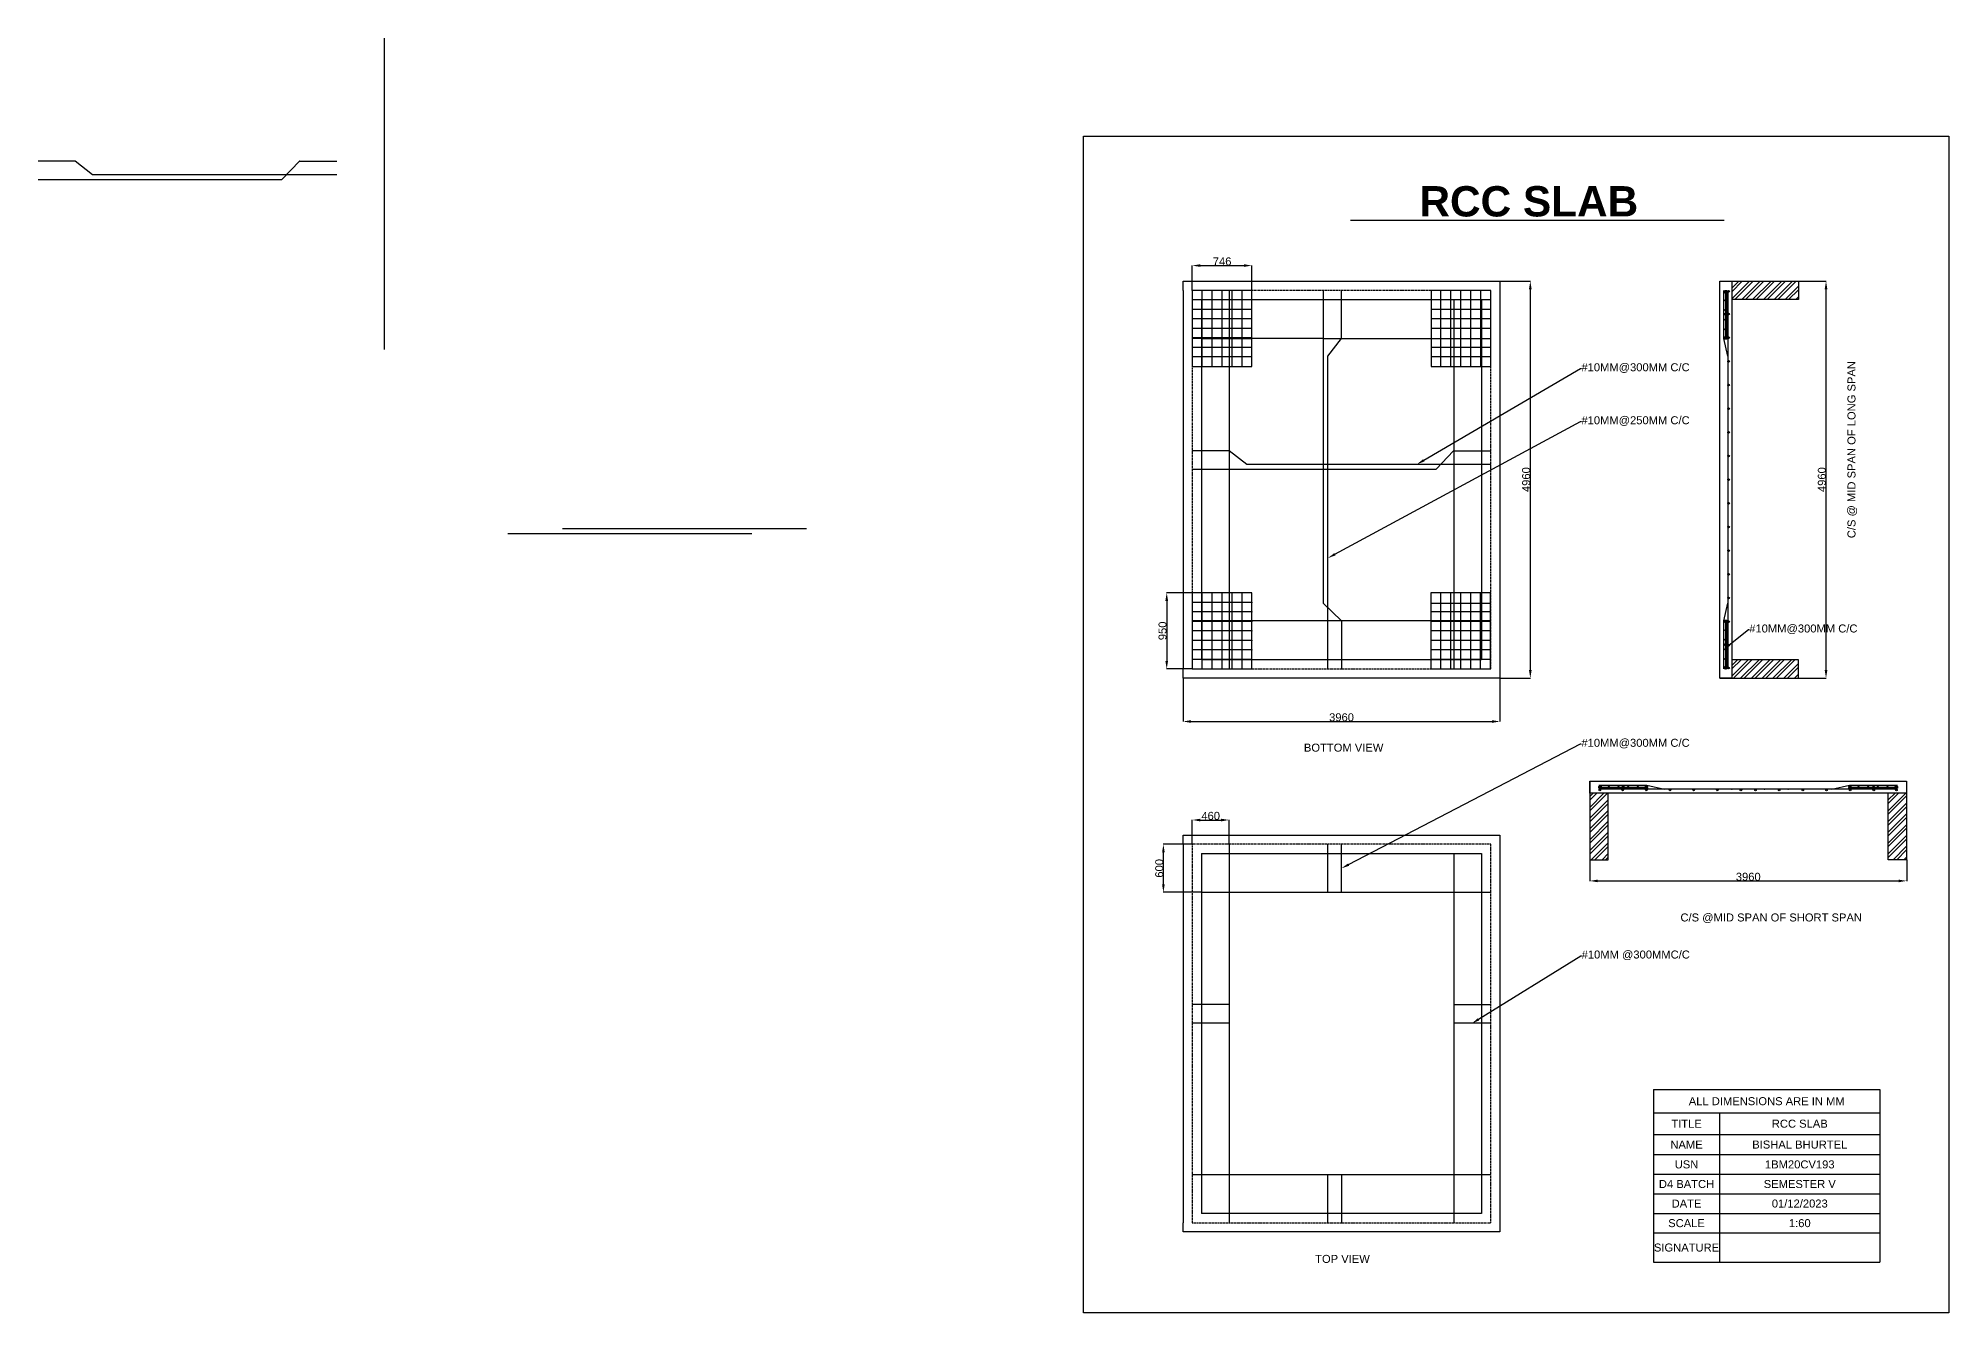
# Model space of a CAD drawing. Header units: millimetres. Extents: x 40145 to 205557, y -151835 to 42548.
# Drawn here: x 72697 to 96570, y 5400 to 21330 of the extents above; entities that cross this region are included whole.
import ezdxf
from ezdxf import colors
from ezdxf.entities.mleader import LeaderData, LeaderLine
from ezdxf.math import Vec2, Vec3

# ---------------------------------------------------------------- set-up
doc = ezdxf.new("R2010")
doc.units = ezdxf.units.MM
doc.linetypes.add('HIDDENX2', pattern=[19.05, 12.7, -6.35])
doc.layers.add('HATC', color=250, linetype='Continuous')
doc.styles.add('Annotative', font='Arial.ttf')
doc.styles.get("Standard").update_dxf_attribs({"font": 'Arial.ttf'})
doc.dimstyles.new('ISO-25', dxfattribs={"dimtxt": 2.5, "dimasz": 100, "dimexe": 1.25, "dimexo": 0.625, "dimtad": 1, "dimtxsty": 'Standard', "dimcen": 2.5, "dimadec": 0, "dimazin": 0, "dimtfac": 1, "dimtmove": 0, "dimatfit": 3, "dimfxl": 0, "dimarcsym": 0})
pattern_1 = [(45, (84867.1, 12447.55), (-67.3519, 67.3519), []), (45, (84912, 12447.55), (-67.3519, 67.3519), [])]

# ---------------------------------------------------------------- blocks, each defined once
blk = doc.blocks.new('*D54')
at = {"color": 0, "lineweight": -2}
for p, q in [((87002, 13332), (87002, 12789)), ((90962, 13332), (90962, 12789)), ((87102, 12790), (90862, 12790))]:
    blk.add_line(p, q, dxfattribs=at)
at = {"color": 0}
for points in [[(87102, 12807), (87102, 12773), (87002, 12790)], [(90862, 12807), (90862, 12773), (90962, 12790)]]:
    blk.add_solid(points, dxfattribs=at)
at = {"layer": 'Defpoints', "color": 0}
for p in [(87002, 13333), (90962, 13333), (90962, 12790)]:
    blk.add_point(p, dxfattribs=at)
at = {"color": 0, "insert": (88982, 12842), "char_height": 100, "attachment_point": 5}
blk.add_mtext('3960', dxfattribs=at)
blk = doc.blocks.new('*D55')
at = {"color": 0, "lineweight": -2}
for p, q in [((90963, 18293), (91342, 18293)), ((91341, 18193), (91341, 13433)), ((90963, 13333), (91342, 13333))]:
    blk.add_line(p, q, dxfattribs=at)
at = {"color": 0}
for points in [[(91324, 18193), (91358, 18193), (91341, 18293)], [(91324, 13433), (91358, 13433), (91341, 13333)]]:
    blk.add_solid(points, dxfattribs=at)
at = {"layer": 'Defpoints', "color": 0}
for p in [(90962, 18293), (90962, 13333), (91341, 13333)]:
    blk.add_point(p, dxfattribs=at)
at = {"color": 0, "insert": (91289, 15813), "char_height": 100, "attachment_point": 5, "rotation": 90}
blk.add_mtext('4960', dxfattribs=at)
blk = doc.blocks.new('*D56')
at = {"color": 0, "lineweight": -2}
for p, q in [((87116, 14398), (86797, 14398)), ((86798, 14298), (86798, 13548)), ((87116, 13448), (86797, 13448))]:
    blk.add_line(p, q, dxfattribs=at)
at = {"color": 0}
for points in [[(86781, 14298), (86815, 14298), (86798, 14398)], [(86781, 13548), (86815, 13548), (86798, 13448)]]:
    blk.add_solid(points, dxfattribs=at)
at = {"layer": 'Defpoints', "color": 0}
for p in [(87117, 14398), (86798, 13448), (87117, 13448)]:
    blk.add_point(p, dxfattribs=at)
at = {"color": 0, "insert": (86746, 13923), "char_height": 100, "attachment_point": 5, "rotation": 90}
blk.add_mtext('950', dxfattribs=at)
blk = doc.blocks.new('*D57')
at = {"color": 0, "lineweight": -2}
for p, q in [((87117, 18178), (87117, 18490)), ((87217, 18488), (87763, 18488)), ((87863, 18178), (87863, 18490))]:
    blk.add_line(p, q, dxfattribs=at)
at = {"color": 0}
for points in [[(87217, 18505), (87217, 18472), (87117, 18488)], [(87763, 18505), (87763, 18472), (87863, 18488)]]:
    blk.add_solid(points, dxfattribs=at)
at = {"layer": 'Defpoints', "color": 0}
for p in [(87863, 18488), (87117, 18178), (87863, 18178)]:
    blk.add_point(p, dxfattribs=at)
at = {"color": 0, "insert": (87490, 18540), "char_height": 100, "attachment_point": 5}
blk.add_mtext('746', dxfattribs=at)
blk = doc.blocks.new('*D58')
at = {"color": 0, "lineweight": -2}
for p, q in [((94692, 18293), (95037, 18293)), ((95036, 13433), (95036, 18193)), ((94692, 13333), (95037, 13333))]:
    blk.add_line(p, q, dxfattribs=at)
at = {"color": 0}
for points in [[(95019, 18193), (95053, 18193), (95036, 18293)], [(95019, 13433), (95053, 13433), (95036, 13333)]]:
    blk.add_solid(points, dxfattribs=at)
at = {"layer": 'Defpoints', "color": 0}
for p in [(94691, 18293), (95036, 18293), (94691, 13333)]:
    blk.add_point(p, dxfattribs=at)
at = {"color": 0, "insert": (94984, 15813), "char_height": 100, "attachment_point": 5, "rotation": 90}
blk.add_mtext('4960', dxfattribs=at)
blk = doc.blocks.new('*D59')
at = {"color": 0, "lineweight": -2}
for p, q in [((92084, 11061), (92084, 10796)), ((96044, 11061), (96044, 10796)), ((92184, 10798), (95944, 10798))]:
    blk.add_line(p, q, dxfattribs=at)
at = {"color": 0}
for points in [[(92184, 10814), (92184, 10781), (92084, 10798)], [(95944, 10814), (95944, 10781), (96044, 10798)]]:
    blk.add_solid(points, dxfattribs=at)
at = {"layer": 'Defpoints', "color": 0}
for p in [(92084, 11062), (96044, 11062), (96044, 10798)]:
    blk.add_point(p, dxfattribs=at)
at = {"color": 0, "insert": (94064, 10849), "char_height": 100, "attachment_point": 5}
blk.add_mtext('3960', dxfattribs=at)
blk = doc.blocks.new('*D60')
at = {"color": 0, "lineweight": -2}
for p, q in [((87117, 11256), (87117, 11560)), ((87217, 11559), (87477, 11559)), ((87577, 11256), (87577, 11560))]:
    blk.add_line(p, q, dxfattribs=at)
at = {"color": 0}
for points in [[(87217, 11575), (87217, 11542), (87117, 11559)], [(87477, 11575), (87477, 11542), (87577, 11559)]]:
    blk.add_solid(points, dxfattribs=at)
at = {"layer": 'Defpoints', "color": 0}
for p in [(87577, 11559), (87117, 11255), (87577, 11255)]:
    blk.add_point(p, dxfattribs=at)
at = {"color": 0, "insert": (87347, 11610), "char_height": 100, "attachment_point": 5}
blk.add_mtext('460', dxfattribs=at)
blk = doc.blocks.new('*D61')
at = {"color": 0, "lineweight": -2}
for p, q in [((87116, 11255), (86755, 11255)), ((86756, 10755), (86756, 11155)), ((87116, 10655), (86755, 10655))]:
    blk.add_line(p, q, dxfattribs=at)
at = {"color": 0}
for points in [[(86740, 11155), (86773, 11155), (86756, 11255)], [(86740, 10755), (86773, 10755), (86756, 10655)]]:
    blk.add_solid(points, dxfattribs=at)
at = {"layer": 'Defpoints', "color": 0}
for p in [(86756, 11255), (87117, 11255), (87117, 10655)]:
    blk.add_point(p, dxfattribs=at)
at = {"color": 0, "insert": (86705, 10955), "char_height": 100, "attachment_point": 5, "rotation": 90}
blk.add_mtext('600', dxfattribs=at)
blk = doc.blocks.new('*T77')
at = {"layer": 'HATC', "color": 0, "linetype": 'ByBlock', "lineweight": -2, "ltscale": 10}
for p, q in [((0, 0), (2829, 0)), ((0, 0), (0, -2158)), ((2829, 0), (2829, -2158)), ((0, -291), (2829, -291)), ((826, -291), (826, -2158)), ((0, -563), (2829, -563)), ((0, -813), (2829, -813)), ((0, -1058), (2829, -1058)), ((0, -1303), (2829, -1303)), ((0, -1548), (2829, -1548)), ((0, -1792), (2829, -1792)), ((0, -2158), (2829, -2158))]:
    blk.add_line(p, q, dxfattribs=at)
at = {"layer": 'HATC', "color": 0, "ltscale": 10, "char_height": 100, "attachment_point": 5}
for s, insert, width in [('{\\fArial|b0|i0|c0|p0;\\C256;ALL DIMENSIONS ARE IN MM}', (1415, -146), 2826.43), ('TITLE', (413, -427), 822.65), ('RCC SLAB', (1828, -427), 2000.79), ('NAME', (413, -688), 822.65), ('BISHAL BHURTEL', (1828, -688), 2000.79), ('1BM20CV193', (1828, -936), 2000.79), ('SEMESTER V', (1828, -1181), 2000.79), ('01/12/2023', (1828, -1425), 2000.79), ('1:60', (1828, -1670), 2000.79)]:
    blk.add_mtext(s, dxfattribs=dict(at, insert=insert, width=width))
at = {"layer": 'HATC', "color": 0, "ltscale": 10, "char_height": 100, "width": 822.65, "attachment_point": 5, "style": 'Annotative'}
for s, insert in [('USN', (413, -936)), ('D4 BATCH', (413, -1181)), ('DATE', (413, -1425)), ('SCALE', (413, -1670)), ('SIGNATURE', (413, -1975))]:
    blk.add_mtext(s, dxfattribs=dict(at, insert=insert))

msp = doc.modelspace()

# ---------------------------------------------------------------- hatches: boundary and pattern name
h = msp.add_hatch(color=256)
h.dxf.hatch_style = 1
h.paths.add_polyline_path([(93796.2665, 18173.30506, 0.9399436124), (93784.31242, 18172.5642, 0.9399436124), (93796.2665, 18171.82335), (93796.2665, 18172.257)])
h = msp.add_hatch()
h.set_pattern_fill('ANSI32', color=256, scale=10)
h.set_pattern_definition(pattern_1)
h.paths.add_polyline_path([(94691.03183, 18292.80162), (93858.7665, 18292.80162), (93858.7665, 18177.80162), (93858.7665, 18062.80162), (94691.03183, 18062.80162)])
h.paths.add_polyline_path([(94691.03183, 13562.80162), (93858.7665, 13562.80162), (93858.7665, 13332.80162), (94691.03183, 13332.80162)])
h = msp.add_hatch(color=256)
h.dxf.hatch_style = 1
h.paths.add_polyline_path([(92208.09426, 11983.64386, 1), (92228.09426, 11983.64386, 1)])
h.paths.add_polyline_path([(92208.34571, 11975.10368, 1), (92196.34571, 11975.10368, 0.3784034411), (92201.60486, 11969.1496), (92203.08657, 11969.1496, 0.3784034411)])
h.paths.add_polyline_path([(92208.2022, 11962.60368, 1), (92196.2022, 11962.60368, 0.3784034411), (92201.46134, 11956.6496), (92202.94305, 11956.6496, 0.3784034411)])
h.paths.add_polyline_path([(92219.16883, 11934.34187, 0.3577877398), (92211.12036, 11944.1496), (92207.2173, 11944.1496, 0.3577877398), (92199.16883, 11934.34187, 1)])
h.paths.add_polyline_path([(92316.40615, 11975.10368, 0.3784034411), (92321.66529, 11969.1496), (92323.147, 11969.1496, 0.3784034411), (92328.40615, 11975.10368, 1)])
h.paths.add_polyline_path([(92328.26263, 11962.60368, 1), (92316.26263, 11962.60368, 0.3784034411), (92321.52178, 11956.6496), (92323.00348, 11956.6496, 0.3784034411)])
h.paths.add_polyline_path([(92436.46658, 11975.10368, 0.3784034411), (92441.72572, 11969.1496), (92443.20743, 11969.1496, 0.3784034411), (92448.46658, 11975.10368, 1)])
h.paths.add_polyline_path([(92448.32306, 11962.60368, 1), (92436.32306, 11962.60368, 0.3784034411), (92441.58221, 11956.6496), (92443.06392, 11956.6496, 0.3784034411)])
h.paths.add_polyline_path([(92490.46399, 11984.1496, 1), (92510.46399, 11984.1496, 1)])
h.paths.add_polyline_path([(92484.18814, 11934.1496, 1), (92504.18814, 11934.1496, 1)])
h.paths.add_polyline_path([(92568.52701, 11975.10368, 1), (92556.52701, 11975.10368, 0.3784034411), (92561.78615, 11969.1496), (92563.26786, 11969.1496, 0.3784034411)])
h.paths.add_polyline_path([(92556.38349, 11962.60368, 0.3784034411), (92561.64264, 11956.6496), (92563.12435, 11956.6496, 0.3784034411), (92568.38349, 11962.60368, 1)])
h.paths.add_polyline_path([(92688.58744, 11975.10368, 1), (92676.58744, 11975.10368, 0.3784034411), (92681.84659, 11969.1496), (92683.32829, 11969.1496, 0.3784034411)])
h.paths.add_polyline_path([(92676.44392, 11962.60368, 0.3784034411), (92681.70307, 11956.6496), (92683.18478, 11956.6496, 0.3784034411), (92688.44392, 11962.60368, 1)])
h.paths.add_polyline_path([(92777.67782, 11983.97628, 1), (92797.67782, 11983.97628, 1)])
h.paths.add_polyline_path([(92808.21422, 11975.10368, 1), (92796.21422, 11975.10368, 0.3784034411), (92801.47336, 11969.1496), (92801.90702, 11969.1496), (92802.95507, 11969.1496, 0.3784034411)])
h.paths.add_polyline_path([(92796.0707, 11962.60368, 0.3784034411), (92801.32985, 11956.6496), (92801.7635, 11956.6496), (92802.81155, 11956.6496, 0.3784034411), (92808.0707, 11962.60368, 1)])
h.paths.add_polyline_path([(92779.81658, 11934.1496, 1), (92799.81658, 11934.1496, 1)])
h.paths.add_polyline_path([(93075.44489, 11934.1496, 1), (93095.44489, 11934.1496, 1)])
h.paths.add_polyline_path([(93391.06825, 11934.1496, 1), (93371.06825, 11934.1496, 1)])
h.paths.add_polyline_path([(93686.69325, 11934.1496, 1), (93666.69325, 11934.1496, 1)])
h.paths.add_polyline_path([(93962.31825, 11934.1496, 1), (93982.31825, 11934.1496, 1)])
h.paths.add_polyline_path([(94164.81825, 11934.1496, 1), (94144.81825, 11934.1496, 1)])
h.paths.add_polyline_path([(94460.44325, 11934.1496, 1), (94440.44325, 11934.1496, 1)])
h.paths.add_polyline_path([(94736.06825, 11934.1496, 1), (94756.06825, 11934.1496, 1)])
h.paths.add_polyline_path([(95051.69325, 11934.1496, 1), (95031.69325, 11934.1496, 1)])
h.paths.add_polyline_path([(95327.31825, 11934.1496, 1), (95347.31825, 11934.1496, 1)])
h.paths.add_polyline_path([(95622.94325, 11934.1496, 1), (95642.94325, 11934.1496, 1)])
h.paths.add_polyline_path([(95925.9273, 11934.1496, 1), (95905.9273, 11934.1496, 1)])
h.paths.add_polyline_path([(95929.33247, 11962.60368, 1), (95917.33247, 11962.60368, 0.3784034411), (95922.59162, 11956.6496), (95923.02527, 11956.6496), (95924.07333, 11956.6496, 0.3784034411)])
h.paths.add_polyline_path([(95929.33247, 11975.10368, -1), (95917.33247, 11975.10368, -1)])
h.paths.add_polyline_path([(95895.9273, 11983.97628, 1), (95915.9273, 11983.97628, 1)])
h.paths.add_polyline_path([(95797.7057, 11975.10368, 0.3784034411), (95802.96484, 11969.1496), (95804.44655, 11969.1496, 0.3784034411), (95809.7057, 11975.10368, 1)])
h.paths.add_polyline_path([(95809.7057, 11962.60368, 1), (95797.7057, 11962.60368, 0.3784034411), (95802.96484, 11956.6496), (95804.44655, 11956.6496, 0.3784034411)])
h.paths.add_polyline_path([(95677.64526, 11975.10368, 0.3784034411), (95682.90441, 11969.1496), (95684.38612, 11969.1496, 0.3784034411), (95689.64526, 11975.10368, 1)])
h.paths.add_polyline_path([(95689.64526, 11962.60368, 1), (95677.64526, 11962.60368, 0.3784034411), (95682.90441, 11956.6496), (95684.38612, 11956.6496, 0.3784034411)])
h.paths.add_polyline_path([(95621.56141, 11983.97628, 1), (95641.56141, 11983.97628, 1)])
h.paths.add_polyline_path([(95569.58483, 11975.10368, 1), (95557.58483, 11975.10368, 0.3784034411), (95562.84398, 11969.1496), (95564.32569, 11969.1496, 0.3784034411)])
h.paths.add_polyline_path([(95557.58483, 11962.60368, 0.3784034411), (95562.84398, 11956.6496), (95564.32569, 11956.6496, 0.3784034411), (95569.58483, 11962.60368, 1)])
h.paths.add_polyline_path([(95437.5244, 11975.10368, 0.3784034411), (95442.78355, 11969.1496), (95444.26526, 11969.1496, 0.3784034411), (95449.5244, 11975.10368, 1)])
h.paths.add_polyline_path([(95437.5244, 11962.60368, 0.3784034411), (95442.78355, 11956.6496), (95444.26526, 11956.6496, 0.3784034411), (95449.5244, 11962.60368, 1)])
h.paths.add_polyline_path([(95349.68676, 11983.97628, 1), (95329.68676, 11983.97628, 1)])
h.paths.add_polyline_path([(95329.46397, 11975.10368, 1), (95317.46397, 11975.10368, 0.3784034411), (95322.72312, 11969.1496), (95324.20482, 11969.1496, 0.3784034411)])
h.paths.add_polyline_path([(95317.46397, 11962.60368, 0.3784034411), (95322.72312, 11956.6496), (95324.20482, 11956.6496, 0.3784034411), (95329.46397, 11962.60368, 1)])
h = msp.add_hatch()
h.set_pattern_fill('ANSI32', color=256, scale=10)
h.set_pattern_definition(pattern_1)
h.paths.add_polyline_path([(96043.56989, 11894.1496), (95928.56989, 11894.1496), (95813.56989, 11894.1496), (95813.56989, 11061.88427), (96043.56989, 11061.88427)])
h.paths.add_polyline_path([(92313.56989, 11894.1496), (92083.56989, 11894.1496), (92083.56989, 11061.88427), (92313.56989, 11061.88427)])

# ---------------------------------------------------------------- linework, layer by layer
at = {"ltscale": 10}
for p, q in [((77020, 21330), (77020, 17440)), ((89092.4364, 19056.14604), (93764.65412, 19056.14604)), ((90386.88025, 9023.07795), (90846.88025, 9023.07795))]:
    msp.add_line(p, q, dxfattribs=at)
for p, q in [((73156.88025, 19793.94819), (72696.88025, 19793.94819)), ((73376.88025, 19623.77076), (73156.88025, 19793.94819)), ((76426.88025, 19623.77076), (73376.88025, 19623.77076)), ((75742.81614, 19565.76348), (75962.71502, 19793.94819)), ((75962.71502, 19793.94819), (76426.88025, 19793.94819)), ((75966.88025, 19793.94819), (75962.71502, 19793.94819)), ((72696.88025, 19565.76348), (75742.81614, 19565.76348)), ((87001.88025, 18177.80162), (87001.88025, 18292.80162)), ((87001.88025, 18292.80162), (90846.88025, 18292.80162)), ((87001.88025, 18177.80162), (87001.88025, 13447.80162)), ((87862.88025, 18177.59817), (87116.88025, 18177.59817)), ((87116.88025, 18177.59817), (87116.88025, 17227.59817)), ((87241.21358, 17227.59817), (87241.21358, 18177.59817)), ((87365.54692, 17227.59817), (87365.54692, 18177.59817)), ((87489.88025, 17227.59817), (87489.88025, 18177.59817)), ((87576.88025, 18177.80162), (87576.88025, 13447.80162)), ((87614.21358, 17227.59817), (87614.21358, 18177.59817)), ((87738.54692, 17227.59817), (87738.54692, 18177.59817)), ((87862.88025, 17227.59817), (87862.88025, 18177.59817)), ((88753.69554, 18177.80162), (88753.69554, 14267.70051)), ((88753.69554, 18177.80162), (88753.69554, 14267.70051)), ((88981.88025, 17577.80162), (88981.88025, 18177.80162)), ((88981.88025, 17577.80162), (88981.88025, 18177.80162)), ((90846.22146, 18177.49069), (90100.22146, 18177.49069)), ((90100.22146, 18177.49069), (90100.22146, 17227.49069)), ((90224.5548, 17227.49069), (90224.5548, 18177.49069)), ((90348.88813, 17227.49069), (90348.88813, 18177.49069)), ((90473.22146, 17227.49069), (90473.22146, 18177.49069)), ((90597.5548, 17227.49069), (90597.5548, 18177.49069)), ((90721.88813, 17227.49069), (90721.88813, 18177.49069)), ((90846.22146, 17227.49069), (90846.22146, 18177.49069)), ((90846.22146, 18177.49069), (90846.88025, 18177.49069)), ((90846.88025, 18292.80162), (90961.88025, 18292.80162)), ((90961.88025, 18292.80162), (90961.88025, 13447.80162)), ((93708.7665, 18292.80162), (93858.7665, 18292.80162)), ((93708.7665, 13332.80162), (93708.7665, 18292.80162)), ((93758.7665, 17577.80162), (93758.7665, 18178.29771)), ((93783.7665, 18172.257), (93783.7665, 18177.94726)), ((93783.7665, 18177.94726), (93783.7665, 18172.257)), ((93783.7665, 17571.95485), (93783.7665, 18172.257)), ((93783.7665, 17571.95485), (93783.7665, 18172.257)), ((93796.2665, 18177.94726), (93796.2665, 18172.257)), ((93796.2665, 17571.95485), (93796.2665, 18172.257)), ((93808.7665, 18177.80162), (93808.7665, 13447.80162)), ((93858.7665, 18292.80162), (93858.7665, 18177.80162)), ((93858.7665, 18292.80162), (94691.03183, 18292.80162)), ((93858.7665, 18177.80162), (93858.7665, 13332.80162)), ((94691.03183, 18292.80162), (94691.03183, 18062.80162)), ((87862.88025, 18058.84817), (87116.88025, 18058.84817)), ((87862.88025, 17940.09817), (87116.88025, 17940.09817)), ((87231.88025, 18062.80162), (87231.88025, 13562.80162)), ((87231.88025, 18062.80162), (90731.88025, 18062.80162)), ((90846.22146, 18058.74069), (90100.22146, 18058.74069)), ((90846.22146, 17939.99069), (90100.22146, 17939.99069)), ((90386.88025, 18062.80162), (90386.88025, 13447.80162)), ((90731.88025, 18062.80162), (90731.88025, 13562.80162)), ((94691.03183, 18062.80162), (93858.7665, 18062.80162)), ((87862.88025, 17821.34817), (87116.88025, 17821.34817)), ((87862.88025, 17702.59817), (87116.88025, 17702.59817)), ((90846.22146, 17821.24069), (90100.22146, 17821.24069)), ((90846.22146, 17702.49069), (90100.22146, 17702.49069)), ((87862.88025, 17583.84817), (87116.88025, 17583.84817)), ((87231.88025, 17577.80162), (87116.88025, 17577.80162)), ((87862.88025, 17465.09817), (87116.88025, 17465.09817)), ((87231.88025, 17577.80162), (87862.88025, 17577.80162)), ((88753.69554, 17577.80162), (87862.88025, 17577.80162)), ((88753.69554, 17577.80162), (88981.88025, 17577.80162)), ((88811.70282, 17357.80162), (88981.88025, 17577.80162)), ((88811.70282, 17357.80162), (88981.88025, 17577.80162)), ((88981.88025, 17577.80162), (90100.22146, 17577.80162)), ((90100.22146, 17577.80162), (90846.88025, 17577.80162)), ((90846.22146, 17464.99069), (90100.22146, 17464.99069)), ((93808.7665, 17357.80162), (93758.7665, 17577.80162)), ((87862.88025, 17346.34817), (87116.88025, 17346.34817)), ((87116.88025, 17227.59817), (87862.88025, 17227.59817)), ((88811.70282, 17092.52324), (88811.70282, 17357.80162)), ((90846.22146, 17346.24069), (90100.22146, 17346.24069)), ((90100.22146, 17227.49069), (90846.22146, 17227.49069)), ((90846.22146, 17357.80162), (90846.88025, 17357.80162)), ((88811.70282, 13447.80162), (88811.70282, 17092.52324)), ((88811.70282, 13447.80162), (88811.70282, 17092.52324)), ((87576.88025, 16173.94819), (87116.88025, 16173.94819)), ((87796.88025, 16003.77076), (87576.88025, 16173.94819)), ((90846.88025, 16003.77076), (87796.88025, 16003.77076)), ((90162.81614, 15945.76348), (90382.71502, 16173.94819)), ((90382.71502, 16173.94819), (90846.88025, 16173.94819)), ((90386.88025, 16173.94819), (90382.71502, 16173.94819)), ((87116.88025, 15945.76348), (90162.81614, 15945.76348)), ((78566.88025, 15140), (81612.81614, 15140)), ((82296.88025, 15198.00728), (79246.88025, 15198.00728)), ((87862.88025, 14397.80162), (87116.88025, 14397.80162)), ((87116.88025, 14397.80162), (87116.88025, 13447.80162)), ((87241.21358, 13447.80162), (87241.21358, 14397.80162)), ((87365.54692, 13447.80162), (87365.54692, 14397.80162)), ((87489.88025, 13447.80162), (87489.88025, 14397.80162)), ((87614.21358, 13447.80162), (87614.21358, 14397.80162)), ((87738.54692, 13447.80162), (87738.54692, 14397.80162)), ((87862.88025, 13447.80162), (87862.88025, 14397.80162)), ((90845.02556, 14397.80162), (90099.02556, 14397.80162)), ((90099.02556, 14397.80162), (90099.02556, 13447.80162)), ((90223.35889, 13447.80162), (90223.35889, 14397.80162)), ((90347.69222, 13447.80162), (90347.69222, 14397.80162)), ((90472.02556, 13447.80162), (90472.02556, 14397.80162)), ((90596.35889, 13447.80162), (90596.35889, 14397.80162)), ((90720.69222, 13447.80162), (90720.69222, 14397.80162)), ((90845.02556, 13447.80162), (90845.02556, 14397.80162)), ((87862.88025, 14279.05162), (87116.88025, 14279.05162)), ((87862.88025, 14160.30162), (87116.88025, 14160.30162)), ((88753.69554, 14267.70051), (88981.88025, 14047.80162)), ((88753.69554, 14267.70051), (88981.88025, 14047.80162)), ((90099.02556, 14267.70051), (90846.88025, 14267.70051)), ((90845.02556, 14160.30162), (90099.02556, 14160.30162)), ((93758.7665, 14047.80162), (93808.7665, 14267.70051)), ((90846.88025, 14047.80162), (87116.88025, 14047.80162)), ((87862.88025, 14041.55162), (87116.88025, 14041.55162)), ((87862.88025, 13922.80162), (87116.88025, 13922.80162)), ((88981.88025, 14047.80162), (88981.88025, 13447.80162)), ((88981.88025, 14047.80162), (88981.88025, 13447.80162)), ((90845.02556, 14041.55162), (90099.02556, 14041.55162)), ((90845.02556, 13922.80162), (90099.02556, 13922.80162)), ((90845.02556, 14047.80162), (90846.88025, 14047.80162)), ((93758.7665, 13447.80162), (93758.7665, 14047.80162)), ((93783.7665, 14056.829), (93783.7665, 14051.13875)), ((93783.7665, 13450.83659), (93783.7665, 14051.13875)), ((93783.7665, 13447.80162), (93783.7665, 14048.10378)), ((93796.2665, 14056.68549), (93796.2665, 14050.99523)), ((93796.2665, 13450.69308), (93796.2665, 14050.99523)), ((93796.2665, 13447.80162), (93796.2665, 14048.10378)), ((87862.88025, 13804.05162), (87116.88025, 13804.05162)), ((87862.88025, 13685.30162), (87116.88025, 13685.30162)), ((90845.02556, 13804.05162), (90099.02556, 13804.05162)), ((90845.02556, 13685.30162), (90099.02556, 13685.30162)), ((87001.88025, 13332.80162), (87001.88025, 13447.80162)), ((87862.88025, 13566.55162), (87116.88025, 13566.55162)), ((87116.88025, 13447.80162), (87862.88025, 13447.80162)), ((90731.88025, 13562.80162), (87231.88025, 13562.80162)), ((90845.02556, 13566.55162), (90099.02556, 13566.55162)), ((90099.02556, 13447.80162), (90845.02556, 13447.80162)), ((90845.02556, 13447.80162), (90846.88025, 13447.80162)), ((90961.88025, 13447.80162), (90961.88025, 13332.80162)), ((94691.03183, 13562.80162), (93858.7665, 13562.80162)), ((94691.03183, 13332.80162), (94691.03183, 13562.80162)), ((90961.88025, 13332.80162), (87001.88025, 13332.80162)), ((93858.7665, 13332.80162), (93708.7665, 13332.80162)), ((93708.7665, 13332.80162), (94691.03183, 13332.80162)), ((92083.56989, 11894.1496), (92083.56989, 12044.1496)), ((92083.56989, 12044.1496), (94063.56989, 12044.1496)), ((92083.56989, 12044.1496), (92083.56989, 11061.88427)), ((92198.56989, 11994.1496), (92798.56989, 11994.1496)), ((92198.56989, 11969.1496), (92798.87205, 11969.1496)), ((92198.56989, 11956.6496), (92798.87205, 11956.6496)), ((94063.56989, 11944.1496), (92198.56989, 11944.1496)), ((92201.46134, 11956.6496), (92801.7635, 11956.6496)), ((92201.60486, 11969.1496), (92801.90702, 11969.1496)), ((92798.56989, 11994.1496), (93018.46877, 11944.1496)), ((92807.45376, 11956.6496), (92801.7635, 11956.6496)), ((92807.59727, 11969.1496), (92801.90702, 11969.1496)), ((94063.56989, 12044.1496), (96043.56989, 12044.1496)), ((95928.56989, 11944.1496), (94063.56989, 11944.1496)), ((95108.56989, 11944.1496), (95328.56989, 11994.1496)), ((95322.72312, 11969.1496), (95923.02527, 11969.1496)), ((95322.72312, 11969.1496), (95923.02527, 11969.1496)), ((95322.72312, 11956.6496), (95923.02527, 11956.6496)), ((95328.56989, 11994.1496), (95929.06597, 11994.1496)), ((95923.02527, 11969.1496), (95928.71553, 11969.1496)), ((95928.71553, 11969.1496), (95923.02527, 11969.1496)), ((95928.71553, 11956.6496), (95923.02527, 11956.6496)), ((96043.56989, 12044.1496), (96043.56989, 11894.1496)), ((94063.56989, 11894.1496), (92083.56989, 11894.1496)), ((92313.56989, 11061.88427), (92313.56989, 11894.1496)), ((95928.56989, 11894.1496), (94063.56989, 11894.1496)), ((95813.56989, 11061.88427), (95813.56989, 11894.1496)), ((96043.56989, 11894.1496), (95928.56989, 11894.1496)), ((96043.56989, 11894.1496), (96043.56989, 11061.88427)), ((87001.88025, 11255.1161), (87001.88025, 11370.1161)), ((87001.88025, 11370.1161), (90846.88025, 11370.1161)), ((87001.88025, 11312.6161), (87001.88025, 11370.1161)), ((87001.88025, 11255.1161), (87001.88025, 6525.1161)), ((87576.88025, 11255.1161), (87576.88025, 6525.1161)), ((88811.70282, 11140.1161), (88811.70282, 11255.1161)), ((88981.88025, 10655.1161), (88981.88025, 11255.1161)), ((88981.88025, 10655.1161), (88981.88025, 11255.1161)), ((90846.88025, 11370.1161), (90961.88025, 11370.1161)), ((90961.88025, 11370.1161), (90961.88025, 6525.1161)), ((87231.88025, 11140.1161), (87231.88025, 6640.1161)), ((87231.88025, 11140.1161), (90731.88025, 11140.1161)), ((88811.70282, 10655.1161), (88811.70282, 11140.1161)), ((90386.88025, 11140.1161), (90386.88025, 6525.1161)), ((90731.88025, 11140.1161), (90731.88025, 6640.1161)), ((92083.56989, 11061.88427), (92313.56989, 11061.88427)), ((96043.56989, 11061.88427), (95813.56989, 11061.88427)), ((87231.88025, 10655.1161), (87116.88025, 10655.1161)), ((87231.88025, 10655.1161), (90846.88025, 10655.1161)), ((87576.88025, 9251.26266), (87116.88025, 9251.26266)), ((90382.71502, 9251.26266), (90846.88025, 9251.26266)), ((90386.88025, 9251.26266), (90382.71502, 9251.26266)), ((87116.88025, 9023.07795), (87576.88025, 9023.07795)), ((90846.88025, 7125.1161), (87116.88025, 7125.1161)), ((88811.70282, 6525.1161), (88811.70282, 7125.1161)), ((88811.70282, 6525.1161), (88811.70282, 7125.1161)), ((88981.88025, 7125.1161), (88981.88025, 6525.1161)), ((88981.88025, 7125.1161), (88981.88025, 6525.1161)), ((87001.88025, 6410.1161), (87001.88025, 6525.1161)), ((90731.88025, 6640.1161), (87231.88025, 6640.1161)), ((90961.88025, 6525.1161), (90961.88025, 6410.1161)), ((90961.88025, 6410.1161), (87001.88025, 6410.1161))]:
    msp.add_line(p, q)
at = {"linetype": 'HIDDENX2'}
for p, q in [((90846.88025, 18177.80162), (87116.88025, 18177.80162)), ((87116.88025, 18177.80162), (87116.88025, 13447.80162)), ((90846.88025, 13447.80162), (90846.88025, 18177.80162)), ((87116.88025, 13447.80162), (90846.88025, 13447.80162)), ((90846.88025, 11255.1161), (87116.88025, 11255.1161)), ((87116.88025, 11255.1161), (87116.88025, 6525.1161)), ((90846.88025, 6525.1161), (90846.88025, 11255.1161)), ((87116.88025, 6525.1161), (90846.88025, 6525.1161))]:
    msp.add_line(p, q, dxfattribs=at)
msp.add_lwpolyline([(85758.48462, 20105.59488), (96570, 20105.59488), (96570, 5400), (85758.48462, 5400)], close=True)
for centre, radius in [((93768.93981, 18155.15903), 10), ((93777.75375, 18172.5642), 6), ((93777.81242, 18172.5642), 6), ((93790.31242, 18172.5642), 6), ((93818.7665, 18165.15903), 10), ((93777.81242, 18052.93743), 6), ((93777.81242, 17932.877), 6), ((93790.31242, 18052.93743), 6), ((93790.31242, 17932.877), 6), ((93768.93981, 17880.79314), 10), ((93777.81242, 17812.81657), 6), ((93777.81242, 17692.75613), 6), ((93790.31242, 17812.81657), 6), ((93790.31242, 17692.75613), 6), ((93818.7665, 17882.17498), 10), ((93768.93981, 17588.91849), 10), ((93777.81242, 17572.6957), 6), ((93790.31242, 17572.6957), 6), ((93818.7665, 17586.54998), 10), ((93818.7665, 17290.92498), 10), ((93818.7665, 16995.29998), 10), ((93818.7665, 16699.67498), 10), ((93818.7665, 16404.04998), 10), ((93818.7665, 16108.42498), 10), ((93818.7665, 15812.79998), 10), ((93818.7665, 15517.17498), 10), ((93818.7665, 15221.54998), 10), ((93818.7665, 14925.92498), 10), ((93818.7665, 14630.29998), 10), ((93818.7665, 14334.67662), 10), ((93768.93981, 14036.90955), 10), ((93777.81242, 14051.44595), 6), ((93777.81242, 13931.81917), 6), ((93790.31242, 14051.30243), 6), ((93790.31242, 13931.67566), 6), ((93818.7665, 14039.04831), 10), ((93768.7665, 13749.69573), 10), ((93777.81242, 13811.75874), 6), ((93777.81242, 13691.69831), 6), ((93790.31242, 13811.61523), 6), ((93790.31242, 13691.55479), 6), ((93818.7665, 13743.41988), 10), ((93769.27224, 13467.32599), 10), ((93777.81242, 13571.63788), 6), ((93777.81242, 13451.57745), 6), ((93790.31242, 13571.49436), 6), ((93790.31242, 13451.43393), 6), ((93818.57423, 13458.40056), 10), ((92202.2022, 11962.60368), 6), ((92202.34571, 11975.10368), 6), ((92209.16883, 11934.34187), 10), ((92218.09426, 11983.64386), 10), ((92322.26263, 11962.60368), 6), ((92322.40615, 11975.10368), 6), ((92442.32306, 11962.60368), 6), ((92442.46658, 11975.10368), 6), ((92494.18814, 11934.1496), 10), ((92500.46399, 11984.1496), 10), ((92562.38349, 11962.60368), 6), ((92562.52701, 11975.10368), 6), ((92682.44392, 11962.60368), 6), ((92682.58744, 11975.10368), 6), ((92787.67782, 11983.97628), 10), ((92789.81658, 11934.1496), 10), ((92802.0707, 11962.60368), 6), ((92802.21422, 11975.10368), 6), ((93085.44489, 11934.1496), 10), ((93381.06825, 11934.1496), 10), ((93676.69325, 11934.1496), 10), ((93972.31825, 11934.1496), 10), ((94154.81825, 11934.1496), 10), ((94450.44325, 11934.1496), 10), ((94746.06825, 11934.1496), 10), ((95041.69325, 11934.1496), 10), ((95323.46397, 11975.10368), 6), ((95323.46397, 11962.60368), 6), ((95337.31825, 11934.1496), 10), ((95339.68676, 11983.97628), 10), ((95443.5244, 11975.10368), 6), ((95443.5244, 11962.60368), 6), ((95563.58483, 11975.10368), 6), ((95563.58483, 11962.60368), 6), ((95631.56141, 11983.97628), 10), ((95632.94325, 11934.1496), 10), ((95683.64526, 11975.10368), 6), ((95683.64526, 11962.60368), 6), ((95803.7057, 11975.10368), 6), ((95803.7057, 11962.60368), 6), ((95905.9273, 11983.97628), 10), ((95915.9273, 11934.1496), 10), ((95923.33247, 11975.16234), 6), ((95923.33247, 11975.10368), 6), ((95923.33247, 11962.60368), 6)]:
    msp.add_circle(centre, radius)
for p in [(93796.2665, 18052.19657), (93796.2665, 17932.13614), (93796.2665, 17812.07571), (93796.2665, 17692.01528), (93808.7665, 17882.17662), (93808.7665, 17586.55162), (93808.7665, 17290.92662), (93808.7665, 16995.30162), (93808.7665, 16699.67662), (93808.7665, 16404.05162), (93808.7665, 16108.42662), (93808.7665, 15812.80162), (93808.7665, 15517.17662), (93808.7665, 15221.55162), (93808.7665, 14925.92662), (93808.7665, 14630.30162), (93808.7665, 14334.67662), (87862.88025, 14279.05162), (87862.88025, 14160.30162), (87862.88025, 14041.55162), (87862.88025, 13922.80162), (93808.7665, 14039.05162), (87862.88025, 13804.05162), (87862.88025, 13685.30162), (93808.7665, 13743.42662), (87241.21358, 13447.80162), (87365.54692, 13447.80162), (87489.88025, 13447.80162), (87614.21358, 13447.80162), (87738.54692, 13447.80162), (87862.88025, 13566.55162), (92494.19489, 11944.1496), (92789.81989, 11944.1496), (93085.44489, 11944.1496), (93381.06989, 11944.1496), (93676.69489, 11944.1496), (93859.19489, 11944.1496), (93972.31989, 11944.1496), (94154.81989, 11944.1496), (94267.94489, 11944.1496), (94450.44489, 11944.1496), (94563.56989, 11944.1496), (94746.06989, 11944.1496), (95041.69489, 11944.1496), (95337.31989, 11944.1496), (95442.78355, 11956.6496), (95562.84398, 11956.6496), (95632.94489, 11944.1496), (95682.90441, 11956.6496), (95802.96484, 11956.6496)]:
    msp.add_point(p)

# ---------------------------------------------------------------- block references
msp.add_blockref('*T77', (92880, 8190))

# ---------------------------------------------------------------- texts
at = {"attachment_point": 1}
for s, width, gutter_width, insert, char_height in [('{\\fArial|b1|i0|c0|p34;RCC SLAB}', 6691.4398823, 17.59696, (89955.8001, 19481.01947), 378.7597934), ('      BOTTOM VIEW', 2379.6816904, 12.5, (88279.08097, 12513.30827), 100), ('C/S @MID SPAN OF SHORT SPAN', 2273.9813992, 12.5, (93216.93208, 10390.95397), 100), ('TOP VIEW', 2397.0388212, 12.5, (88652.70944, 6123.47971), 100)]:
    msp.add_mtext_dynamic_manual_height_columns(s, width=width, gutter_width=gutter_width, heights=[0], dxfattribs=dict(at, insert=insert, char_height=char_height))
at = {"insert": (95304.07218, 15080.91771), "char_height": 100, "attachment_point": 1, "rotation": 90}
msp.add_mtext_dynamic_manual_height_columns('C/S @ MID SPAN OF LONG SPAN', width=2330.1953258, gutter_width=12.5, heights=[0], dxfattribs=at)

# ---------------------------------------------------------------- dimensions: what is measured, and where the dimension line sits
for base, p1, p2, picture, middle in [((87862.88025, 18488.33832), (87116.88025, 18177.59817), (87862.88025, 18177.59817), '*D57', (87489.88025, 18540.02062)), ((90961.88025, 12789.8796), (87001.88025, 13332.80162), (90961.88025, 13332.80162), '*D54', (88981.88025, 12841.59601)), ((87576.88025, 11558.5839), (87116.88025, 11255.1161), (87576.88025, 11255.1161), '*D60', (87346.88025, 11610.26619)), ((96043.56989, 10797.7425), (92083.56989, 11061.88427), (96043.56989, 11061.88427), '*D59', (94063.56989, 10849.45891))]:
    dim = msp.add_linear_dim(base=base, p1=p1, p2=p2, dimstyle='ISO-25', override={"dimtxt": 100, "dimasz": 100})
    dim.commit()
    dim.dimension.update_dxf_attribs({"geometry": picture, "text_midpoint": middle})
for base, p1, p2, picture, middle in [((91341.09826, 13332.80162), (90961.88025, 18292.80162), (90961.88025, 13332.80162), '*D55', (91289.41596, 15812.80162)), ((95035.92666, 18292.80162), (94691.03183, 13332.80162), (94691.03183, 18292.80162), '*D58', (94984.24436, 15812.80162)), ((86797.86515, 13447.80162), (87116.88025, 14397.80162), (87116.88025, 13447.80162), '*D56', (86746.18285, 13922.80162)), ((86756.29044, 11255.1161), (87116.88025, 10655.1161), (87116.88025, 11255.1161), '*D61', (86704.60814, 10955.1161))]:
    dim = msp.add_linear_dim(base=base, p1=p1, p2=p2, angle=90, dimstyle='ISO-25', override={"dimtxt": 100, "dimasz": 100})
    dim.commit()
    dim.dimension.update_dxf_attribs({"geometry": picture, "text_midpoint": middle})

# ---------------------------------------------------------------- leaders
ml = msp.add_multileader_mtext('Standard')
ml.set_content('#10MM@300MM C/C', color=256)
ml.set_leader_properties()
ml.build(insert=Vec2(0, 0))
ml.multileader.update_dxf_attribs({"arrow_head_size": 100})
ctx = ml.context
ctx.base_point, ctx.char_height, ctx.arrow_head_size, ctx.plane_origin = Vec3(91977.48356, 17202.59646), 100, 100, Vec3(89923.26892, 16003.77076)
notes = []
notes.append((ctx, [(0, (1, 1, 0), (91969.48356, 17202.59646), (1, 0), 8, [(0, [(89923.26892, 16003.77076)], 0, [])])]))
ctx.mtext.insert, ctx.mtext.flow_direction = Vec3(91979.48356, 17267.29632), 5
ml = msp.add_multileader_mtext('Standard')
ml.set_content('#10MM@250MM C/C', color=256)
ml.set_leader_properties()
ml.build(insert=Vec2(0, 0))
ml.multileader.update_dxf_attribs({"arrow_head_size": 100})
ctx = ml.context
ctx.base_point, ctx.char_height, ctx.arrow_head_size, ctx.plane_origin = Vec3(91977.48356, 16540.33239), 100, 100, Vec3(88811.70282, 14832.65229)
notes.append((ctx, [(0, (1, 1, 0), (91969.48356, 16540.33239), (1, 0), 8, [(0, [(88811.70282, 14832.65229)], 0, [])])]))
ctx.mtext.insert, ctx.mtext.flow_direction = Vec3(91979.48356, 16605.03225), 5
ml = msp.add_multileader_mtext('Standard')
ml.set_content('#10MM@300MM C/C', color=256)
ml.set_leader_properties()
ml.build(insert=Vec2(0, 0))
ctx = ml.context
ctx.base_point, ctx.char_height, ctx.plane_origin = Vec3(94074.54172, 13937.91444), 100, Vec3(93818.7665, 13743.41988)
notes.append((ctx, [(0, (1, 1, 0), (94066.54172, 13937.91444), (1, 0), 8, [(0, [(93818.7665, 13743.41988)], 0, [])])]))
ctx.mtext.insert, ctx.mtext.flow_direction = Vec3(94076.54172, 14002.6143), 5
ml = msp.add_multileader_mtext('Standard')
ml.set_content('#10MM@300MM C/C', color=256)
ml.set_leader_properties()
ml.build(insert=Vec2(0, 0))
ml.multileader.update_dxf_attribs({"arrow_head_size": 100})
ctx = ml.context
ctx.base_point, ctx.char_height, ctx.arrow_head_size, ctx.plane_origin = Vec3(91977.48356, 12509.17314), 100, 100, Vec3(88981.88025, 10955.1161)
notes.append((ctx, [(0, (1, 1, 0), (91969.48356, 12509.17314), (1, 0), 8, [(0, [(88981.88025, 10955.1161)], 0, [])])]))
ctx.mtext.insert, ctx.mtext.flow_direction = Vec3(91979.48356, 12573.87301), 5
ml = msp.add_multileader_mtext('Standard')
ml.set_content('#10MM @300MMC/C', color=256)
ml.set_leader_properties()
ml.build(insert=Vec2(0, 0))
ml.multileader.update_dxf_attribs({"arrow_head_size": 100})
ctx = ml.context
ctx.base_point, ctx.char_height, ctx.arrow_head_size, ctx.plane_origin = Vec3(91980.18457, 9863.03753), 100, 100, Vec3(90609.58125, 9015.4464)
notes.append((ctx, [(0, (1, 1, 0), (91972.18457, 9863.03753), (1, 0), 8, [(0, [(90609.58125, 9015.4464)], 0, [])])]))
ctx.mtext.insert, ctx.mtext.flow_direction = Vec3(91982.18457, 9927.73739), 5
for ctx, leaders in notes:
    for number, flags, end, landing, length, lines in leaders:
        leader = LeaderData()
        leader.index, (leader.has_last_leader_line, leader.has_dogleg_vector, leader.attachment_direction) = number, flags
        leader.last_leader_point, leader.dogleg_vector, leader.dogleg_length = Vec3(end), Vec3(landing), length
        for number, points, colour, breaks in lines:
            line = LeaderLine()
            line.index, line.vertices, line.color, line.breaks = number, Vec3.list(points), colors.encode_raw_color(colour), breaks
            leader.lines.append(line)
        ctx.leaders.append(leader)

doc.saveas('drawing.dxf')
